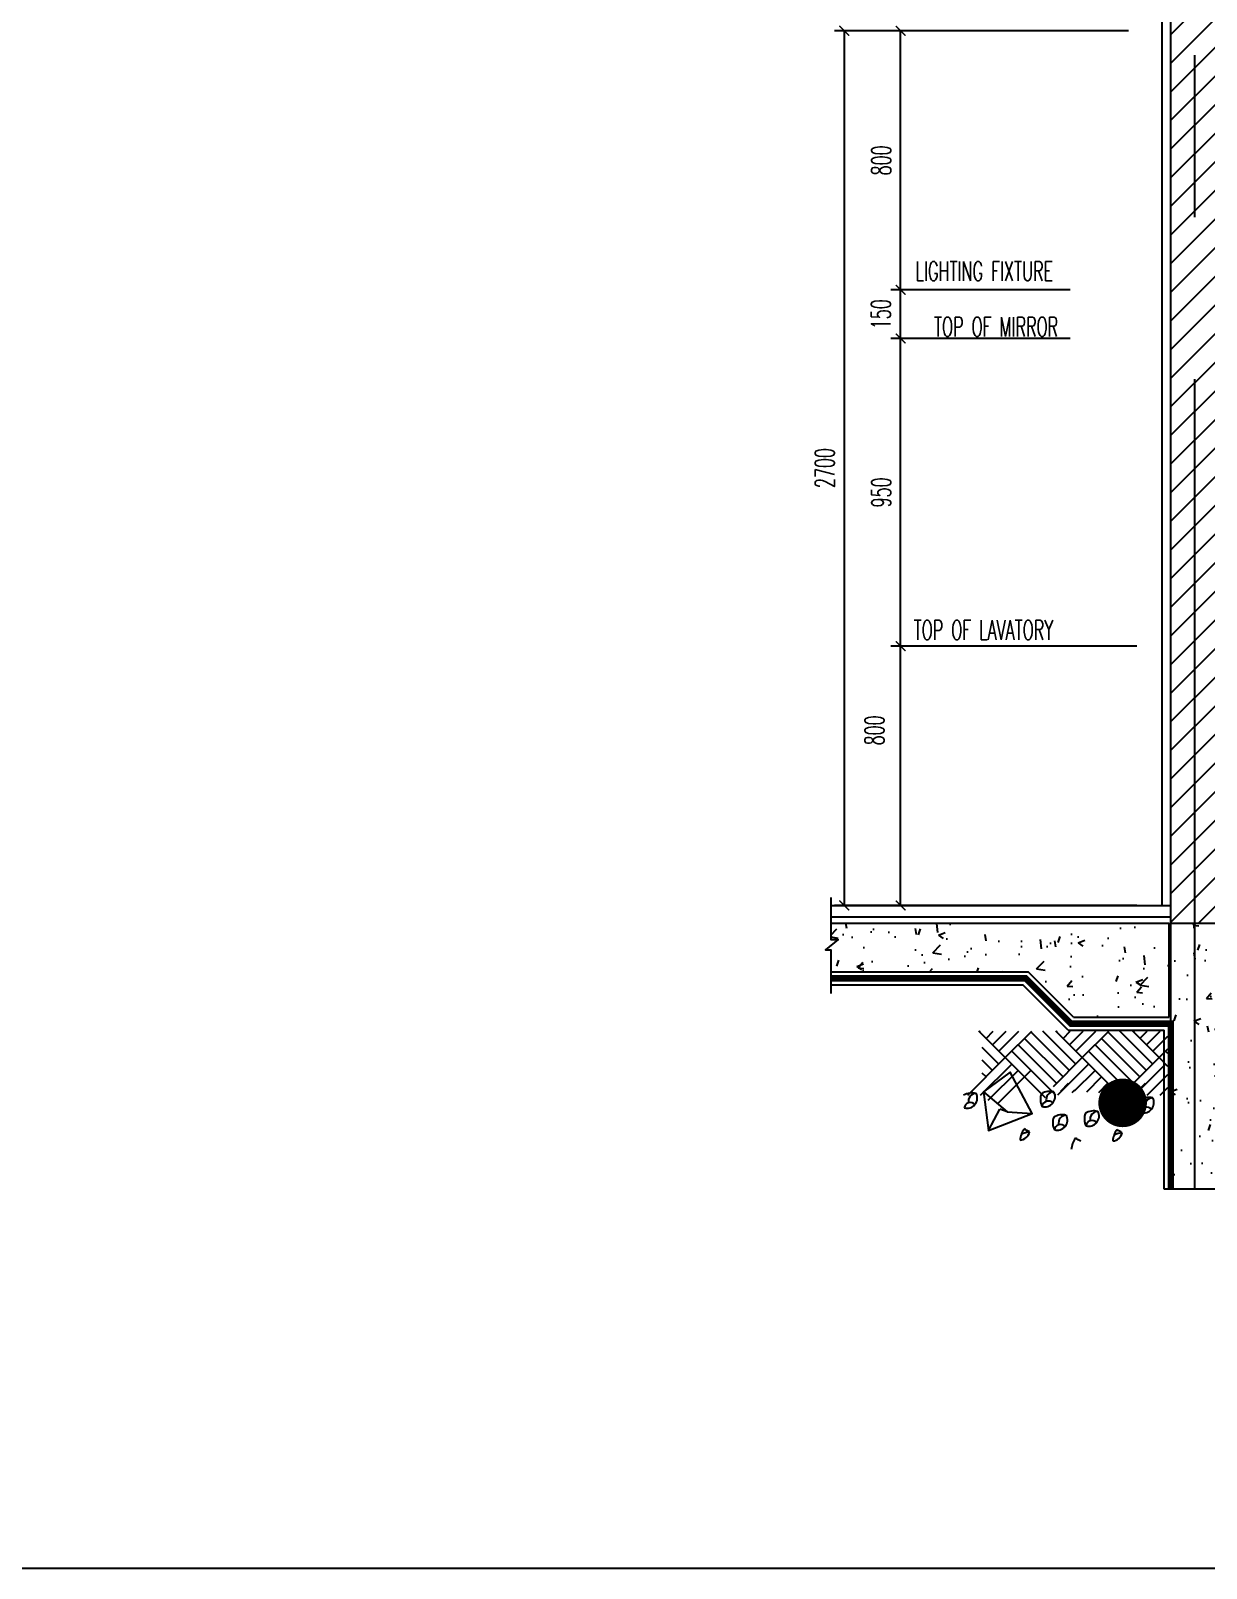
# Model space of a CAD drawing. Extents: x 417646.6 to 417675.4, y 43413.5 to 43433.4.
# Drawn here: x 417661.83 to 417665.46, y 43413.495 to 43418.241 of the extents above; entities that cross this region are included whole.
import ezdxf

# ---------------------------------------------------------------- set-up
doc = ezdxf.new("R2010")
doc.units = 0
doc.header["$MEASUREMENT"] = 0
doc.header["$PDMODE"] = 3
doc.header["$PDSIZE"] = 0.1
doc.linetypes.add('CENTERX2', pattern=[4, 2.5, -0.5, 0.5, -0.5])
doc.linetypes.add('HIDDEN2', pattern=[0.1875, 0.125, -0.0625])
doc.layers.get('0').update_dxf_attribs({"linetype": 'CONTINUOUS'})
doc.layers.get('DEFPOINTS').update_dxf_attribs({"linetype": 'CONTINUOUS'})
for name, color, linetype in [('2', 2, 'CONTINUOUS'), ('A-HATCH', 11, 'CONTINUOUS'), ('AXES', 11, 'CENTERX2'), ('Dimout', 4, 'CONTINUOUS'), ('gravel', 11, 'CONTINUOUS'), ('Hatch', 11, 'CONTINUOUS'), ('Plaster', 7, 'CONTINUOUS'), ('TITLE', 6, 'CONTINUOUS'), ('TXT', 2, 'CONTINUOUS'), ('WALL', 6, 'CONTINUOUS'), ('WallPartition', 2, 'CONTINUOUS'), ('Windows', 9, 'CONTINUOUS')]:
    doc.layers.add(name, color=color, linetype=linetype)
doc.styles.add('ROMANS', font='ROMANS.shx', dxfattribs={"width": 0.6})
doc.dimstyles.new('R50', dxfattribs={"dimscale": 0, "dimtxt": 0.06, "dimasz": 0.03, "dimexe": 0.03, "dimexo": 0.03, "dimgap": 0.03, "dimtad": 1, "dimdec": 0, "dimlfac": 1000, "dimzin": 13, "dimdsep": 46, "dimtxsty": 'ROMANS', "dimblk": 'ARCHTICK', "dimcen": 0.09, "dimclrd": 4, "dimclre": 4, "dimclrt": 2, "dimadec": 0, "dimazin": 0, "dimtfac": 1, "dimtdec": 0, "dimtofl": 0, "dimtmove": 2, "dimatfit": 3, "dimldrblk": 'CLOSEDBLANK', "dimfxl": 0, "dimtolj": 1, "dimtzin": 0, "dimarcsym": 0})

# ---------------------------------------------------------------- blocks, each defined once
blk = doc.blocks.new('A$C22107CF4')
for p, q in [((0.1286, 0.2837), (0.0467, 0.3655)), ((0.0494, 0.3629), (0.052, 0.3655)), ((0.0692, 0.3431), (0.0916, 0.3655)), ((0.089, 0.3233), (0.1312, 0.3655)), ((0.1088, 0.3035), (0.1708, 0.3655)), ((0.1286, 0.2837), (0.2104, 0.3655)), ((0.3068, 0.2243), (0.188, 0.3431)), ((0.3266, 0.2441), (0.2078, 0.3629)), ((0.3464, 0.2639), (0.2447, 0.3655)), ((0.3662, 0.2837), (0.2843, 0.3655)), ((0.287, 0.3629), (0.2896, 0.3655)), ((0.3068, 0.3431), (0.3292, 0.3655)), ((0.3266, 0.3233), (0.3688, 0.3655)), ((0.3464, 0.3035), (0.4084, 0.3655)), ((0.3662, 0.2837), (0.448, 0.3655)), ((0.5444, 0.2243), (0.4256, 0.3431)), ((0.5642, 0.2441), (0.4454, 0.3629)), ((0.584, 0.2639), (0.4823, 0.3655)), ((0.6038, 0.2837), (0.5219, 0.3655)), ((0.5246, 0.3629), (0.5272, 0.3655)), ((0.5444, 0.3431), (0.5668, 0.3655)), ((0.5642, 0.3233), (0.6064, 0.3655)), ((0.584, 0.3035), (0.6308, 0.3504)), ((0.1088, 0.2639), (0.0574, 0.3153)), ((0.2844, 0.1675), (0.1484, 0.3035)), ((0.287, 0.2045), (0.1682, 0.3233)), ((0.5048, 0.1847), (0.386, 0.3035)), ((0.5246, 0.2045), (0.4058, 0.3233)), ((0.6038, 0.2837), (0.6308, 0.3108)), ((0.6308, 0.2962), (0.6236, 0.3035)), ((0.0126, 0.1677), (0.1286, 0.2837)), ((0.0522, 0.1677), (0.1484, 0.2639)), ((0.089, 0.2441), (0.0574, 0.2757)), ((0.0761, 0.152), (0.1682, 0.2441)), ((0.1077, 0.144), (0.2078, 0.2441)), ((0.2522, 0.1601), (0.1286, 0.2837)), ((0.2775, 0.195), (0.3662, 0.2837)), ((0.2911, 0.169), (0.386, 0.2639)), ((0.3425, 0.1808), (0.4058, 0.2441)), ((0.4822, 0.1677), (0.3662, 0.2837)), ((0.4877, 0.1677), (0.6038, 0.2837)), ((0.5273, 0.1677), (0.6236, 0.2639)), ((0.6308, 0.2566), (0.6038, 0.2837)), ((0.0692, 0.2243), (0.0574, 0.2361)), ((0.2998, 0.1806), (0.3237, 0.2045)), ((0.3799, 0.1786), (0.4256, 0.2243)), ((0.4173, 0.1764), (0.4454, 0.2045)), ((0.4927, 0.1359), (0.5613, 0.2045)), ((0.5669, 0.1677), (0.6308, 0.2316)), ((0.6065, 0.1677), (0.6308, 0.192)), ((0.335, 0.1762), (0.3435, 0.1847)), ((0.4547, 0.1742), (0.4652, 0.1847))]:
    blk.add_line(p, q)
for points in [[(0.0766, 0.0585), (0.2116, 0.111), (0.1441, 0.2385), (0.0616, 0.1785), (0.0766, 0.0585), (0.1112, 0.1244)], [(0.1343, 0.1163), (0.2116, 0.111), (0.1441, 0.2385), (0.0616, 0.1785), (0.1343, 0.1163), (0.1112, 0.1244)]]:
    blk.add_lwpolyline(points)
for centre, radius, start, end in [((0.0263, 0.124), 0.0509, 76.0322, 121.1405), ((0.0105, 0.1589), 0.0317, 253.7091, 27.4015), ((0.0207, 0.1257), 0.0193, 42.46, 171.8043), ((0.0385, 0.1494), 0.024, 89.5708, 192.7334), ((0.2876, 0.1547), 0.0506, 159.5756, 205.1522), ((0.2666, 0.1288), 0.0509, 76.0322, 121.1405), ((0.2507, 0.1636), 0.0317, 253.7091, 27.4015), ((0.261, 0.1305), 0.0193, 42.46, 171.8043), ((0.2787, 0.1542), 0.024, 89.5708, 192.7334), ((0.5929, 0.1359), 0.0506, 159.5756, 205.1522), ((0.5718, 0.1099), 0.0509, 76.0322, 121.1405), ((0.556, 0.1448), 0.0317, 253.7091, 27.4015), ((0.5839, 0.1354), 0.024, 89.5708, 192.7334), ((0.3258, 0.0823), 0.0506, 159.5756, 205.1522), ((0.3047, 0.0563), 0.0509, 76.0322, 121.1405), ((0.2889, 0.0912), 0.0317, 253.7091, 27.4015), ((0.3168, 0.0818), 0.024, 89.5708, 192.7334), ((0.4233, 0.0945), 0.0506, 159.5756, 205.1522), ((0.4022, 0.0685), 0.0509, 76.0322, 121.1405), ((0.3864, 0.1034), 0.0317, 253.7091, 27.4015), ((0.4143, 0.0939), 0.024, 89.5708, 192.7334), ((0.5662, 0.1116), 0.0193, 42.46, 171.8043), ((0.2409, 0.024), 0.0669, 143.5113, 175.9191), ((0.1707, 0.0622), 0.0336, 275.8828, 346.643), ((0.1707, 0.0622), 0.0336, 275.8828, 346.643), ((0.2198, -0.0514), 0.1071, 98.8765, 112.9463), ((-0.5126, -1.1654), 1.4144, 59.5906, 60.3518), ((0.2991, 0.058), 0.0193, 42.46, 171.8043), ((0.3966, 0.0702), 0.0193, 42.46, 171.8043), ((0.5272, 0.0216), 0.0669, 143.5113, 175.9191), ((0.457, 0.0598), 0.0336, 275.8828, 346.643), ((0.457, 0.0598), 0.0336, 275.8828, 346.643), ((0.5062, -0.0538), 0.1071, 98.8765, 112.9463), ((-0.2263, -1.1678), 1.4144, 59.5906, 60.3518), ((0.3991, -0.0048), 0.0669, 143.5113, 175.9191), ((-0.3544, -1.1942), 1.4144, 59.5906, 60.3518)]:
    blk.add_arc(centre, radius, start, end)
at = {"layer": 'Hatch', "const_width": 0.075}
blk.add_lwpolyline([(0.4534, 0.144, 1), (0.5284, 0.144, 1)], format="xyb", close=True, dxfattribs=at)
blk = doc.blocks.new('_ARCHTICK')
at = {"color": 0, "linetype": 'ByBlock', "const_width": 0.15}
blk.add_lwpolyline([(-0.5, -0.5), (0.5, 0.5)], dxfattribs=at)
blk = doc.blocks.new('*D147')
at = {"layer": 'DEFPOINTS', "color": 0}
for p in [(417664.516, 43418.241), (417664.3417, 43415.541), (417664.5167, 43415.541)]:
    blk.add_point(p, dxfattribs=at)
at = {"layer": 'Dimout', "color": 4, "lineweight": -2}
for p, q in [((417664.486, 43418.241), (417664.3117, 43418.241)), ((417664.3417, 43418.241), (417664.3417, 43415.541)), ((417664.4867, 43415.541), (417664.3117, 43415.541))]:
    blk.add_line(p, q, dxfattribs=at)
at = {"layer": 'Dimout', "color": 4, "lineweight": -2, "xscale": 0.03, "yscale": 0.03, "zscale": 0.03}
for p, rotation in [((417664.3417, 43418.241), 90), ((417664.3417, 43415.541), 270)]:
    blk.add_blockref('_ARCHTICK', p, dxfattribs=dict(at, rotation=rotation))
at = {"layer": 'Dimout', "color": 2, "insert": (417664.2817, 43416.891), "char_height": 0.06, "attachment_point": 5, "rotation": 90, "style": 'ROMANS'}
blk.add_mtext('\\A1;2700', dxfattribs=at)
blk = doc.blocks.new('_ClosedBlank')
at = {"color": 0, "linetype": 'ByBlock', "lineweight": -2}
for p, q in [((-1, 0.17), (0, 0)), ((-1, 0.17), (-1, -0.17)), ((0, 0), (-1, -0.17))]:
    blk.add_line(p, q, dxfattribs=at)
blk = doc.blocks.new('*D148')
at = {"layer": 'DEFPOINTS', "color": 0}
for p in [(417664.516, 43417.291), (417665.0698, 43417.291), (417665.2758, 43416.341)]:
    blk.add_point(p, dxfattribs=at)
at = {"layer": 'Dimout', "color": 4, "lineweight": -2}
for p, q in [((417665.0398, 43417.291), (417664.486, 43417.291)), ((417664.516, 43416.341), (417664.516, 43417.291)), ((417665.2458, 43416.341), (417664.486, 43416.341))]:
    blk.add_line(p, q, dxfattribs=at)
at = {"layer": 'Dimout', "color": 4, "lineweight": -2, "xscale": 0.03, "yscale": 0.03, "zscale": 0.03}
for p, rotation in [((417664.516, 43417.291), 90), ((417664.516, 43416.341), 270)]:
    blk.add_blockref('_ARCHTICK', p, dxfattribs=dict(at, rotation=rotation))
at = {"layer": 'Dimout', "color": 2, "insert": (417664.456, 43416.816), "char_height": 0.06, "attachment_point": 5, "rotation": 90, "style": 'ROMANS'}
blk.add_mtext('\\A1;950', dxfattribs=at)
blk = doc.blocks.new('*D149')
at = {"layer": 'DEFPOINTS', "color": 0}
for p in [(417664.516, 43416.341), (417665.2758, 43416.341), (417665.2758, 43415.541)]:
    blk.add_point(p, dxfattribs=at)
at = {"layer": 'Dimout', "color": 4, "lineweight": -2}
for p, q in [((417665.2458, 43416.341), (417664.486, 43416.341)), ((417664.516, 43415.541), (417664.516, 43416.341)), ((417665.2458, 43415.541), (417664.486, 43415.541))]:
    blk.add_line(p, q, dxfattribs=at)
at = {"layer": 'Dimout', "color": 4, "lineweight": -2, "xscale": 0.03, "yscale": 0.03, "zscale": 0.03}
for p, rotation in [((417664.516, 43416.341), 90), ((417664.516, 43415.541), 270)]:
    blk.add_blockref('_ARCHTICK', p, dxfattribs=dict(at, rotation=rotation))
at = {"layer": 'Dimout', "color": 2, "insert": (417664.4352, 43416.0815), "char_height": 0.06, "attachment_point": 5, "rotation": 90, "style": 'ROMANS'}
blk.add_mtext('\\A1;800', dxfattribs=at)
blk = doc.blocks.new('*D150')
at = {"layer": 'DEFPOINTS', "color": 0}
for p in [(417664.516, 43418.241), (417665.2498, 43418.241), (417665.0698, 43417.441)]:
    blk.add_point(p, dxfattribs=at)
at = {"layer": 'Dimout', "color": 4, "lineweight": -2}
for p, q in [((417665.2198, 43418.241), (417664.486, 43418.241)), ((417664.516, 43417.441), (417664.516, 43418.241)), ((417665.0398, 43417.441), (417664.486, 43417.441))]:
    blk.add_line(p, q, dxfattribs=at)
at = {"layer": 'Dimout', "color": 4, "lineweight": -2, "xscale": 0.03, "yscale": 0.03, "zscale": 0.03}
for p, rotation in [((417664.516, 43418.241), 90), ((417664.516, 43417.441), 270)]:
    blk.add_blockref('_ARCHTICK', p, dxfattribs=dict(at, rotation=rotation))
at = {"layer": 'Dimout', "color": 2, "insert": (417664.456, 43417.841), "char_height": 0.06, "attachment_point": 5, "rotation": 90, "style": 'ROMANS'}
blk.add_mtext('\\A1;800', dxfattribs=at)
blk = doc.blocks.new('*D151')
at = {"layer": 'DEFPOINTS', "color": 0}
for p in [(417664.516, 43417.441), (417665.0698, 43417.441), (417665.0698, 43417.291)]:
    blk.add_point(p, dxfattribs=at)
at = {"layer": 'Dimout', "color": 4, "lineweight": -2}
for p, q in [((417665.0398, 43417.441), (417664.486, 43417.441)), ((417664.516, 43417.291), (417664.516, 43417.441)), ((417665.0398, 43417.291), (417664.486, 43417.291))]:
    blk.add_line(p, q, dxfattribs=at)
at = {"layer": 'Dimout', "color": 4, "lineweight": -2, "xscale": 0.03, "yscale": 0.03, "zscale": 0.03}
for p, rotation in [((417664.516, 43417.441), 90), ((417664.516, 43417.291), 270)]:
    blk.add_blockref('_ARCHTICK', p, dxfattribs=dict(at, rotation=rotation))
at = {"layer": 'Dimout', "color": 2, "insert": (417664.455, 43417.366), "char_height": 0.06, "attachment_point": 5, "rotation": 90, "style": 'ROMANS'}
blk.add_mtext('\\A1;150', dxfattribs=at)

msp = doc.modelspace()

# ---------------------------------------------------------------- hatches: boundary and pattern name
at = {"layer": 'A-HATCH'}
h = msp.add_hatch(dxfattribs=at)
h.set_pattern_fill('ANSI31', color=256, scale=0.5, style=0)
h.set_pattern_definition([(45, (-184.05041, -88.1345), (-0.044194173824, 0.044194173824), [])])
h.paths.add_polyline_path([(417665.4998, 43418.541), (417665.4859, 43418.541), (417665.4859, 43418.5782), (417665.4248, 43418.535), (417665.4248, 43415.486), (417665.4998, 43415.486), (417665.4998, 43415.521)])
h.paths.add_polyline_path([(417665.4248, 43418.535), (417665.383, 43418.5054), (417665.383, 43418.541), (417665.3498, 43418.541), (417665.3498, 43415.486), (417665.4248, 43415.486)])
h.paths.add_polyline_path([(417667.6898, 43418.541), (417667.5898, 43418.541), (417667.5898, 43415.491), (417667.6898, 43415.491)])
h.paths.add_polyline_path([(417667.9248, 43418.541), (417667.8411, 43418.541), (417667.8411, 43418.5782), (417667.7382, 43418.5054), (417667.7382, 43418.541), (417667.6998, 43418.541), (417667.6998, 43415.491), (417667.9248, 43415.491)])
at = {"layer": 'Windows'}
h = msp.add_hatch(dxfattribs=at)
h.set_pattern_fill('AR-CONC', color=256, scale=0.03, style=0)
h.set_pattern_definition([(50, (-184.05041, -88.1345), (0.21517805478, -0.018825640495), [0.0225, -0.2475]), (355, (-184.05041, -88.1345), (-0.04162540008, 0.22565764011), [0.018, -0.198]), (100.4514, (-184.03248, -88.13607), (0.17355281451, 0.20683186262), [0.019122057, -0.2103426336]), (46.1842, (-184.0504, -88.0745), (0.32017231459, -0.0496557043), [0.03375, -0.37125]), (96.6356, (-184.02373, -88.07864), (0.28039881166, 0.29223536127), [0.0286830864, -0.3155139]), (351.1842, (-184.0504, -88.0745), (0.28039858354, 0.29223558028), [0.027, -0.297]), (21, (-184.02041, -88.0895), (0.179072115636, -0.1207856672), [0.0225, -0.2475]), (326, (-184.02041, -88.0895), (0.07299459958, 0.21754501351), [0.018, -0.198]), (71.4514, (-184.00549, -88.09956), (0.25206678857, 0.09675914901), [0.019122057, -0.2103426336]), (37.5, (-184.05041, -88.1345), (0.003647956595, 0.09986815615), [0, -0.1956, 0, -0.201, 0, -0.19875]), (7.5, (-184.05041, -88.1345), (0.078920861233, 0.118323513565), [0, -0.1146, 0, -0.1911, 0, -0.07575]), (327.5, (-184.11731, -88.1345), (0.160146730852, -0.00676646152), [0, -0.075, 0, -0.234, 0, -0.3105]), (317.5, (-184.14731, -88.1345), (0.174955850803, 0.0300314947), [0, -0.0975, 0, -0.1554, 0, -0.2205])])
h.paths.add_polyline_path([(417669.1179, 43415.4038), (417669.1014, 43415.4038), (417669.1405, 43415.4363), (417669.1179, 43415.4363), (417669.1179, 43415.491), (417667.9311, 43415.491), (417667.9311, 43415.201), (417668.1988, 43415.201), (417668.3388, 43415.341), (417669.1179, 43415.341)])
h.paths.add_polyline_path([(417667.9248, 43415.491), (417667.6998, 43415.491), (417667.6998, 43414.6654), (417667.9248, 43414.6654), (417667.9248, 43414.7334, -0.412817), (417667.8999, 43414.7584, -0.412817), (417667.9248, 43414.7834), (417667.9248, 43415.181)])
h.paths.add_polyline_path([(417667.6898, 43415.491), (417667.5898, 43415.491), (417667.5898, 43415.136), (417667.5898, 43414.6654), (417667.6898, 43414.6654)])
h.paths.add_polyline_path([(417667.5834, 43415.421), (417665.5054, 43415.421), (417665.5054, 43415.136), (417665.799, 43415.136), (417665.939, 43415.276), (417667.1498, 43415.276), (417667.2898, 43415.136), (417667.5834, 43415.136)])
h.paths.add_polyline_path([(417665.4998, 43415.486), (417665.4248, 43415.486), (417665.4248, 43414.6654), (417665.4998, 43414.6654)])
h.paths.add_polyline_path([(417665.4248, 43415.486), (417665.3502, 43415.486), (417665.3502, 43414.6654), (417665.4248, 43414.6654)])
h.paths.add_polyline_path([(417665.345, 43415.486), (417664.3002, 43415.486), (417664.3002, 43415.4362), (417664.3228, 43415.4362), (417664.2837, 43415.4038), (417664.3002, 43415.4038), (417664.3002, 43415.336), (417664.9102, 43415.336), (417665.0502, 43415.196), (417665.345, 43415.196)])

# ---------------------------------------------------------------- linework, layer by layer
at = {"layer": '2'}
for p, q in [((417664.3002, 43415.486), (417665.345, 43415.486)), ((417665.345, 43415.196), (417665.345, 43415.486)), ((417665.3498, 43415.486), (417665.4998, 43415.486)), ((417665.3502, 43414.6654), (417665.3502, 43415.486)), ((417664.3002, 43415.336), (417664.9102, 43415.336)), ((417665.0502, 43415.196), (417664.9102, 43415.336)), ((417664.3002, 43415.296), (417664.8936, 43415.296)), ((417665.0336, 43415.156), (417664.8936, 43415.296)), ((417665.0502, 43415.196), (417665.345, 43415.196)), ((417665.0336, 43415.156), (417665.3302, 43415.156)), ((417665.3302, 43414.6654), (417665.3302, 43415.156)), ((417665.5222, 43414.6654), (417665.3302, 43414.6654))]:
    msp.add_line(p, q, dxfattribs=at)
at = {"layer": 'AXES'}
msp.add_line((417665.4248, 43414.6654), (417665.4248, 43418.7635), dxfattribs=at)
at = {"layer": 'Plaster'}
for p, q in [((417665.3238, 43415.541), (417665.3238, 43418.541)), ((417664.3002, 43415.541), (417665.3502, 43415.541)), ((417664.3002, 43415.506), (417665.3502, 43415.506))]:
    msp.add_line(p, q, dxfattribs=at)
at = {"layer": 'TITLE'}
msp.add_line((417646.5542, 43413.495), (417674.8792, 43413.495), dxfattribs=at)
at = {"layer": 'WALL'}
msp.add_line((417665.3498, 43418.541), (417665.3498, 43415.486), dxfattribs=at)
at = {"layer": 'WallPartition', "linetype": 'HIDDEN2', "const_width": 0.02}
msp.add_lwpolyline([(417664.3002, 43415.316), (417664.9019, 43415.316), (417665.0419, 43415.176), (417665.3502, 43415.176), (417665.3502, 43414.6654)], dxfattribs=at)
at = {"layer": 'Windows'}
msp.add_lwpolyline([(417664.3002, 43415.5653), (417664.3002, 43415.4362), (417664.3228, 43415.4362), (417664.2837, 43415.4038), (417664.3002, 43415.4038), (417664.3002, 43415.269)], dxfattribs=at)

# ---------------------------------------------------------------- block references
at = {"layer": 'gravel'}
msp.add_blockref('A$C22107CF4', (417664.7106, 43414.7875), dxfattribs=at)

# ---------------------------------------------------------------- texts
at = {"layer": 'TXT', "style": 'ROMANS', "width": 0.6}
for s, p in [('LIGHTING FIXTURE', (417664.5622, 43417.4688)), ('TOP OF MIRROR', (417664.6194, 43417.2973)), ('TOP OF LAVATORY', (417664.5566, 43416.3613))]:
    msp.add_text(s, height=0.06, dxfattribs=at).set_placement(p)

# ---------------------------------------------------------------- dimensions: what is measured, and where the dimension line sits
at = {"layer": 'Dimout'}
for base, p1, p2, picture, middle in [((417664.3417, 43415.541), (417664.516, 43418.241), (417664.5167, 43415.541), '*D147', (417664.2817, 43416.891)), ((417664.516, 43418.241), (417665.0698, 43417.441), (417665.2498, 43418.241), '*D150', (417664.456, 43417.841)), ((417664.516, 43417.291), (417665.2758, 43416.341), (417665.0698, 43417.291), '*D148', (417664.456, 43416.816))]:
    dim = msp.add_linear_dim(base=base, p1=p1, p2=p2, angle=90, dimstyle='R50', override={"dimscale": 1}, dxfattribs=at)
    dim.commit()
    dim.dimension.update_dxf_attribs({"geometry": picture, "text_midpoint": middle})
for base, p1, p2, picture, middle in [((417664.516, 43417.441), (417665.0698, 43417.291), (417665.0698, 43417.441), '*D151', (417664.455, 43417.366)), ((417664.516, 43416.341), (417665.2758, 43415.541), (417665.2758, 43416.341), '*D149', (417664.4352, 43416.0815))]:
    dim = msp.add_linear_dim(base=base, p1=p1, p2=p2, angle=90, dimstyle='R50', override={"dimscale": 1}, dxfattribs=at)
    dim.commit()
    dim.dimension.update_dxf_attribs({"geometry": picture, "text_midpoint": middle, "dimtype": 128})

doc.saveas('drawing.dxf')
